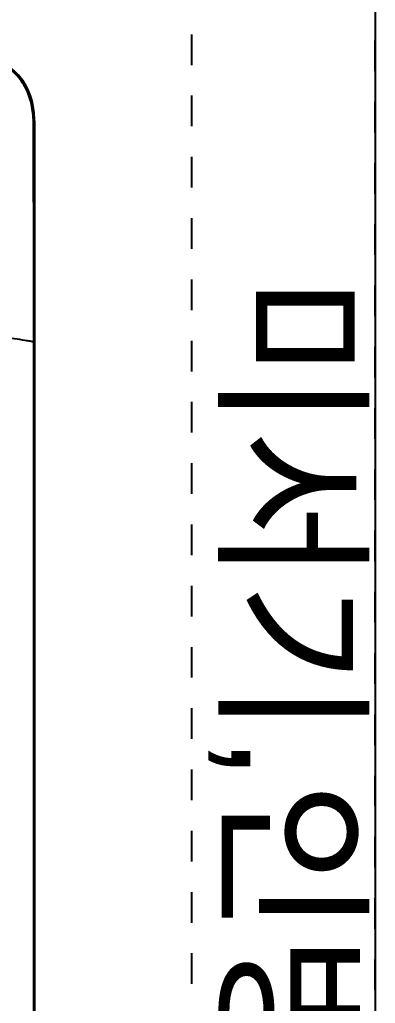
# Model space of a CAD drawing. Header units: inches. Extents: x 157163 to 245256, y -61743 to -20857.
# Drawn here: x 206927 to 207217, y -26991 to -26188 of the extents above; entities that cross this region are included whole.
import ezdxf

# ---------------------------------------------------------------- set-up
doc = ezdxf.new("R2010")
doc.units = ezdxf.units.IN
doc.header["$LTSCALE"] = 50
doc.header["$MEASUREMENT"] = 0
doc.linetypes.add('HID2', pattern=[1, 0.5, -0.5])
doc.layers.add('06-LIGHT', color=4, linetype='Continuous')
doc.layers.add('3.기호.계단선', color=30, linetype='Continuous')
doc.styles.add('코레일둥고', font='Korail_Round_Gothic_Medium.ttf')

# ---------------------------------------------------------------- blocks, each defined once
blk = doc.blocks.new('*U10')
at = {"color": 8}
for p, q in [((64.94, 479.79), (64.94, 479.97)), ((74.34, 479.97), (74.34, 479.79)), ((207.18, 479.78), (207.18, 479.97)), ((1012.7, 479.97), (207.18, 479.97)), ((207.18, 479.29), (207.18, 479.78)), ((207.18, 479.78), (1012.7, 479.78)), ((1012.7, 479.29), (207.18, 479.29))]:
    blk.add_line(p, q, dxfattribs=at)
for centre, ratio, end_param in [((64.94, 478.79), 0.001929, 4.306784), ((74.34, 478.79), 0.001772, 4.288885)]:
    blk.add_ellipse(centre, major_axis=(0, -1), ratio=ratio, start_param=3.193953, end_param=end_param, dxfattribs=at)
for points, knots in [([(64.94, 479.97), (60.94, 479.97), (56.94, 479.96), (48.99, 479.3), (44.99, 478.64), (37.4, 476.32), (33.73, 474.64), (27.14, 470.26), (24.24, 467.62), (16.62, 458.39), (13.4, 450.95), (9.3, 435.73), (8.4, 427.91), (7.59, 420)], [0, 0, 0, 0, 0.125, 0.125, 0.25, 0.25, 0.375, 0.375, 0.5, 0.5, 0.75, 0.75, 1, 1, 1, 1]), ([(7.77, 419.98), (8.57, 427.84), (9.47, 435.72), (12.57, 447.18), (13.89, 450.95), (17.27, 458.04), (19.36, 461.44), (24.4, 467.53), (27.32, 470.18), (33.97, 474.56), (37.55, 476.2), (45.18, 478.5), (49.12, 479.14), (57, 479.78), (60.97, 479.79), (64.94, 479.79)], [0, 0, 0, 0, 0.25, 0.25, 0.375, 0.375, 0.5, 0.5, 0.625, 0.625, 0.75, 0.75, 0.875, 0.875, 1, 1, 1, 1]), ([(64.94, 479.19), (61.02, 479.18), (57.1, 479.16), (49.32, 478.5), (45.44, 477.86), (37.92, 475.56), (34.38, 473.94), (27.84, 469.58), (24.98, 466.95), (20.03, 460.91), (17.99, 457.55), (14.67, 450.54), (13.37, 446.82), (10.33, 435.51), (9.44, 427.75), (8.63, 419.96)], [0, 0, 0, 0, 0.125, 0.125, 0.25, 0.25, 0.375, 0.375, 0.5, 0.5, 0.625, 0.625, 0.75, 0.75, 1, 1, 1, 1]), ([(74.34, 479.97), (72.99, 479.97), (71.63, 479.97), (69.39, 479.97), (68.5, 479.97), (66.72, 479.97), (65.83, 479.97), (64.94, 479.97)], [0, 0, 0, 0, 0.432551, 0.432551, 0.716276, 0.716276, 1, 1, 1, 1]), ([(64.94, 479.79), (66.3, 479.79), (67.65, 479.79), (69.9, 479.79), (70.79, 479.79), (72.56, 479.79), (73.45, 479.79), (74.34, 479.79)], [0, 0, 0, 0, 0.432551, 0.432551, 0.716275, 0.716275, 1, 1, 1, 1]), ([(74.34, 479.2), (73.67, 479.2), (73.01, 479.2), (69.87, 479.19), (67.41, 479.19), (64.94, 479.19)], [0, 0, 0, 0, 0.212761, 0.212761, 1, 1, 1, 1]), ([(207.1, 479.97), (203.06, 479.97), (199.01, 479.97), (180.94, 479.97), (166.92, 479.97), (148.86, 479.97), (144.81, 479.97), (124.57, 479.97), (108.38, 479.97), (86.24, 479.97), (80.29, 479.97), (74.34, 479.97)], [0, 0, 0, 0, 0.091469, 0.091469, 0.40823, 0.40823, 0.499699, 0.499699, 0.865576, 0.865576, 1, 1, 1, 1]), ([(74.34, 479.79), (78.39, 479.79), (82.44, 479.79), (102.68, 479.79), (118.87, 479.79), (143.16, 479.79), (151.25, 479.78), (175.25, 479.78), (191.16, 479.78), (207.07, 479.78)], [0, 0, 0, 0, 0.091494, 0.091494, 0.457471, 0.457471, 0.640459, 0.640459, 1, 1, 1, 1]), ([(207.07, 479.29), (191.16, 479.29), (175.25, 479.29), (151.25, 479.28), (143.15, 479.28), (118.87, 479.26), (102.68, 479.24), (82.44, 479.21), (78.39, 479.21), (74.34, 479.2)], [0, 0, 0, 0, 0.35954, 0.35954, 0.542528, 0.542528, 0.908505, 0.908505, 1, 1, 1, 1]), ([(202.08, 446.37), (202.33, 448.15), (203.26, 454.84), (204.6, 463.83), (205.89, 472.05), (206.54, 476.07), (206.87, 478.1), (207.01, 478.98), (207.07, 479.29)], [0, 0, 0, 0, 0.156829, 0.590095, 0.806728, 0.915045, 0.969203, 1, 1, 1, 1])]:
    blk.add_open_spline(points, degree=3, knots=knots, dxfattribs=at)
for points in [[(207.18, 479.29), (207.14, 479.29), (207.1, 479.29), (207.05, 479.29)], [(207.07, 479.29), (207.07, 479.58), (207.07, 479.77), (207.07, 479.78)], [(207.07, 479.78), (207.11, 479.78), (207.14, 479.78), (207.18, 479.78)], [(207.18, 479.97), (207.16, 479.97), (207.13, 479.97), (207.1, 479.97)]]:
    blk.add_open_spline(points, degree=3, dxfattribs=at)

msp = doc.modelspace()

# ---------------------------------------------------------------- linework, layer by layer
at = {"layer": '06-LIGHT'}
msp.add_line((207217.35, -25652.01), (207217.35, -28179.89), dxfattribs=at)
at = {"layer": '3.기호.계단선', "linetype": 'HID2'}
msp.add_lwpolyline([(207067.35, -28179.89), (207217.35, -28179.89), (207217.35, -25649.89), (207067.35, -25649.89)], close=True, dxfattribs=at)

# ---------------------------------------------------------------- block references
at = {"layer": '06-LIGHT', "xscale": 1.2, "yscale": 1.2, "zscale": 1.2, "rotation": 270}
msp.add_blockref('*U10', (206363.31, -26202.14), dxfattribs=at)

# ---------------------------------------------------------------- texts
at = {"layer": '3.기호.계단선', "style": '코레일둥고'}
msp.add_text('미서기,인방철거', height=100, rotation=270, dxfattribs=at).set_placement((207099.7, -26396.21))

doc.saveas('drawing.dxf')
